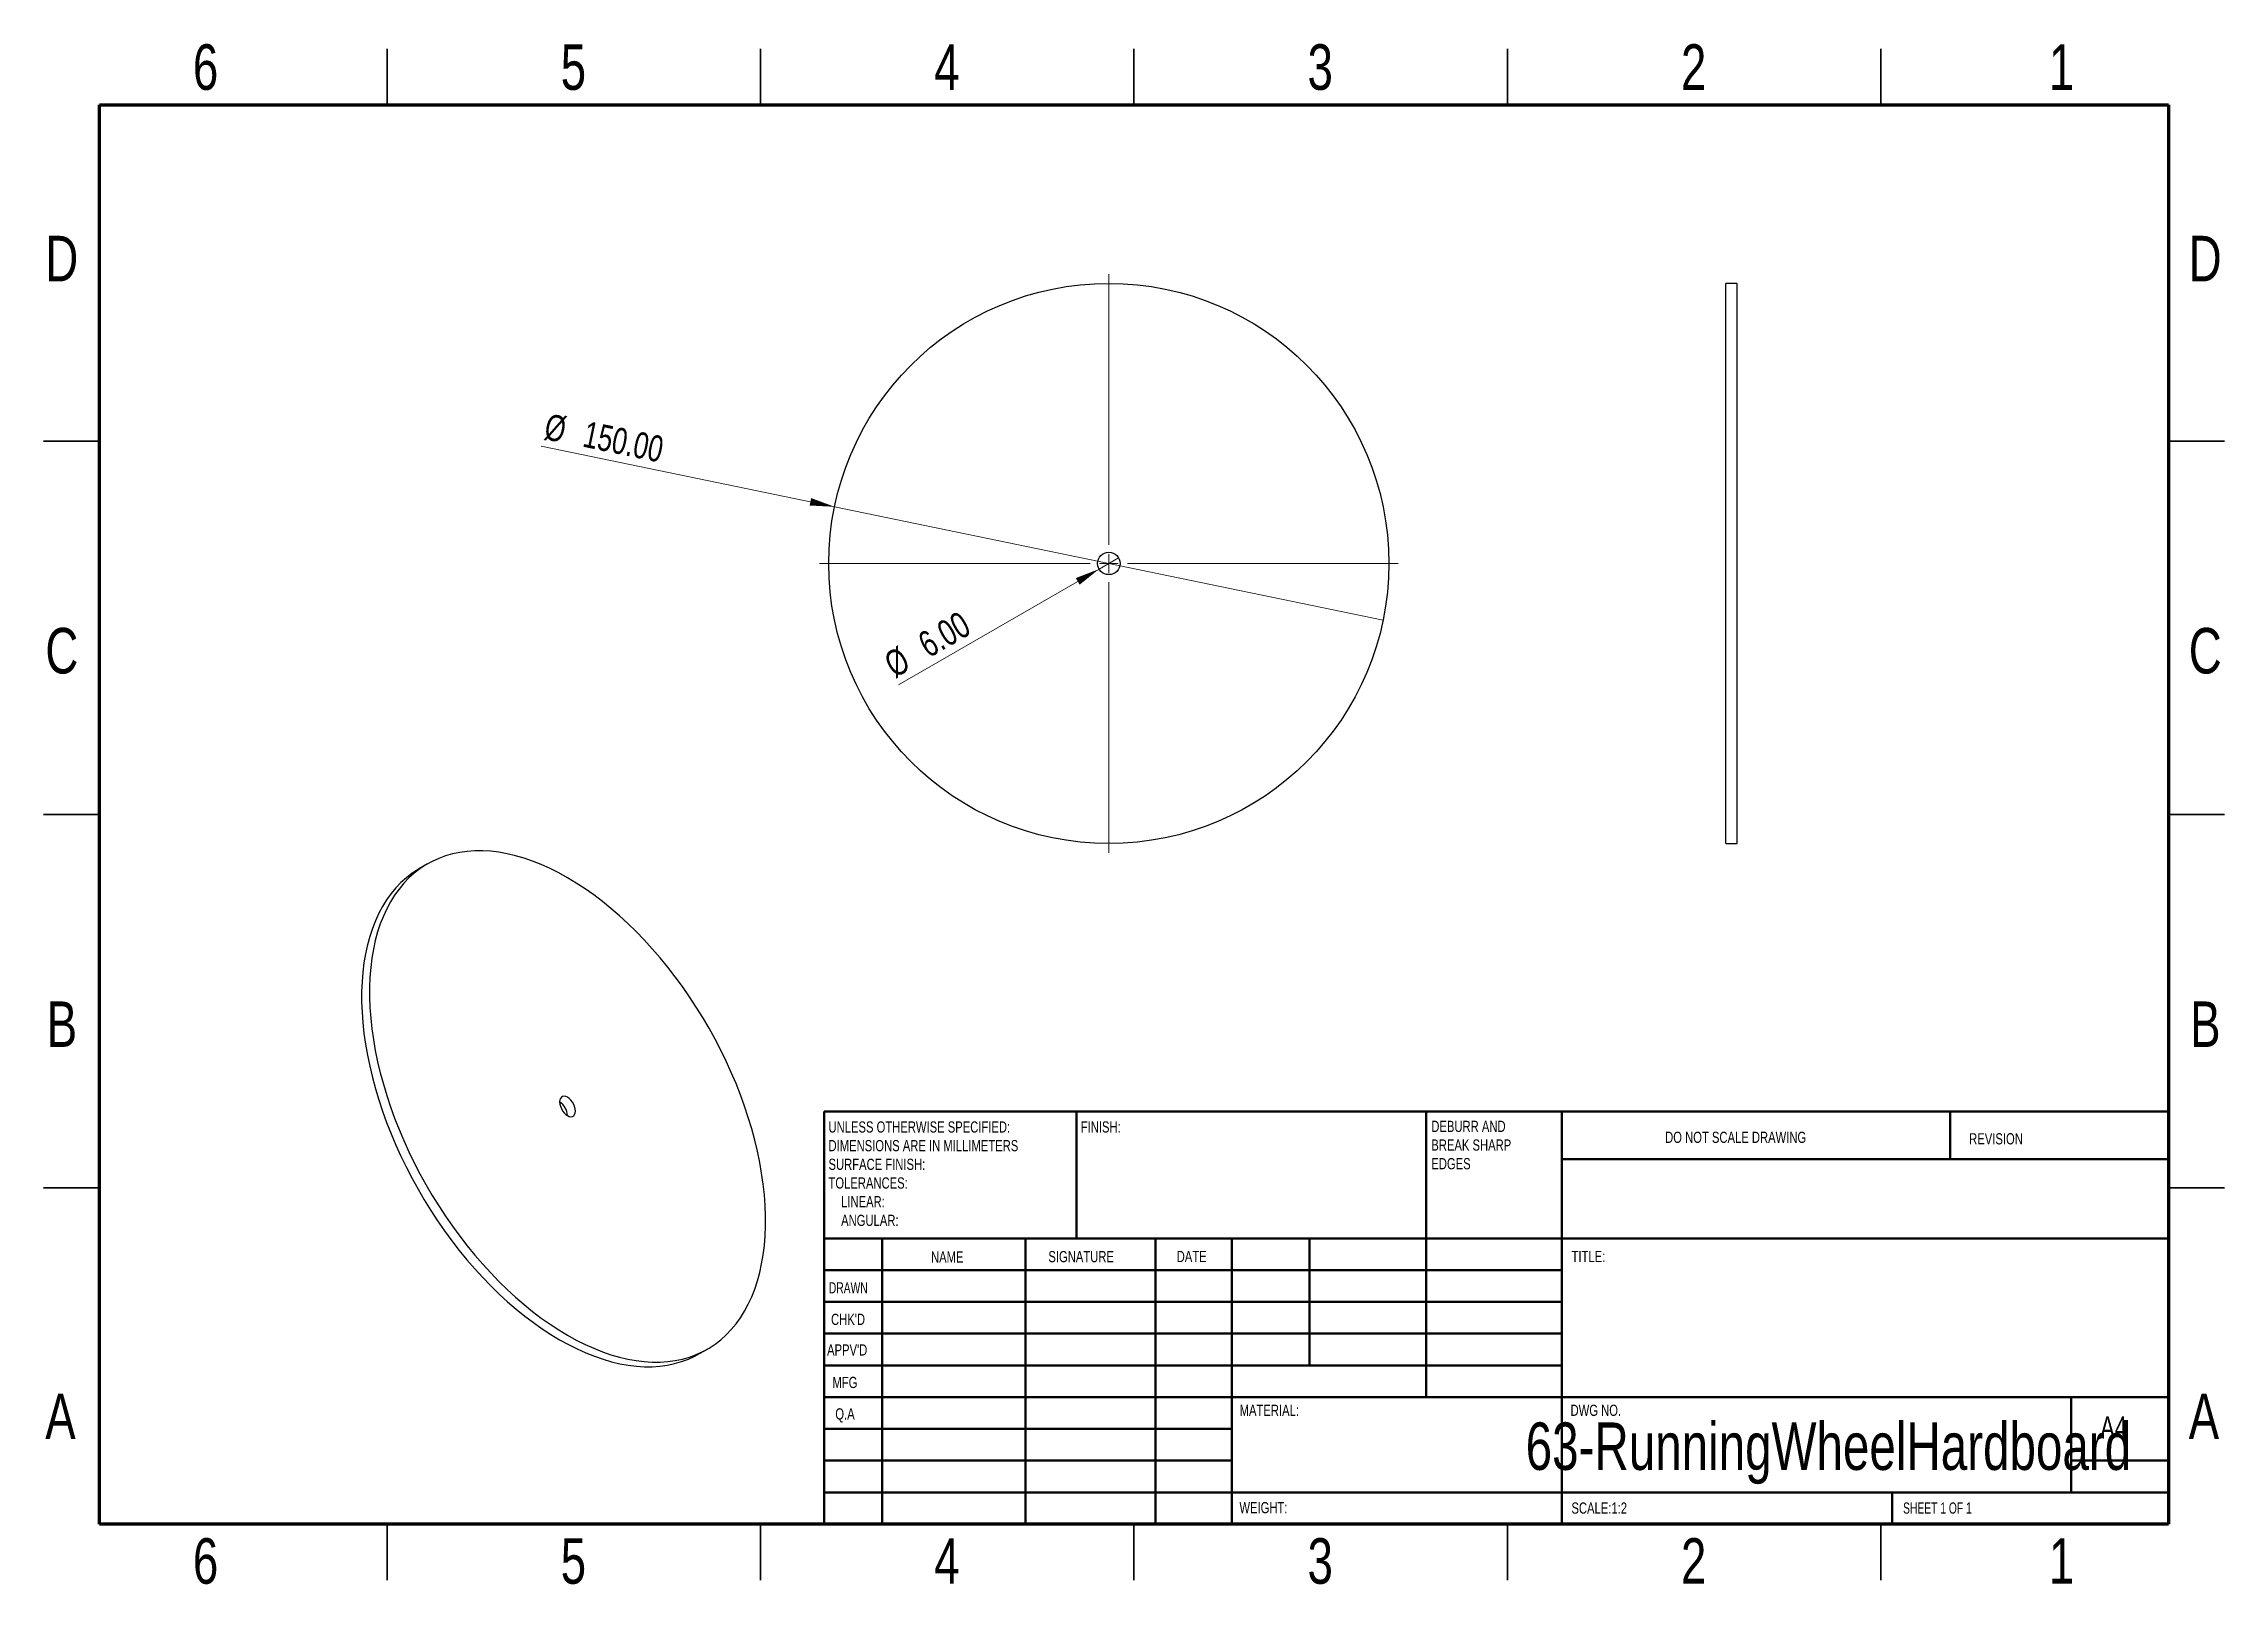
# Model space of a CAD drawing. Header units: millimetres. Extents: x 2 to 294, y 2 to 208.
import ezdxf

# ---------------------------------------------------------------- set-up
doc = ezdxf.new("R2010")
doc.units = ezdxf.units.MM
doc.styles.add('SLDTEXTSTYLE0', font='TXT', dxfattribs={"width": 0.75})
doc.styles.add('SLDTEXTSTYLE1', font='TXT', dxfattribs={"width": 0.686449})
doc.styles.add('SLDTEXTSTYLE2', font='TXT', dxfattribs={"width": 0.6875})
doc.dimstyles.new('SLDDIMSTYLE0', dxfattribs={"dimtxt": 3.5, "dimasz": 3.302, "dimexe": 0, "dimexo": 0.0625, "dimgap": 0.875, "dimtad": 1, "dimlfac": 2, "dimrnd": 1e-09, "dimzin": 4, "dimdsep": 46, "dimtxsty": 'SLDTEXTSTYLE0', "dimblk1": 'NONE', "dimsah": 1, "dimcen": 0, "dimadec": 0, "dimazin": 1, "dimtfac": 1, "dimtmove": 0, "dimatfit": 3, "dimldrblk": 'NONE', "dimfxl": 0, "dimfrac": 2, "dimtolj": 1, "dimtzin": 12, "dimarcsym": 0})
doc.dimstyles.new('SLDDIMSTYLE1', dxfattribs={"dimtxt": 3.5, "dimasz": 3.302, "dimexe": 0, "dimexo": 0.0625, "dimgap": 0.875, "dimtad": 1, "dimlfac": 2, "dimrnd": 1e-09, "dimzin": 4, "dimdsep": 46, "dimtxsty": 'SLDTEXTSTYLE0', "dimblk1": 'NONE', "dimsah": 1, "dimcen": 0, "dimadec": 0, "dimazin": 1, "dimtfac": 1, "dimtmove": 0, "dimatfit": 3, "dimldrblk": 'NONE', "dimfxl": 0, "dimfrac": 2, "dimtolj": 1, "dimtzin": 12, "dimarcsym": 0})

# ---------------------------------------------------------------- blocks, each defined once
blk = doc.blocks.new('SW_NOTE_0')
at = {"color": 0, "linetype": 'Continuous', "lineweight": 0, "char_height": 1.5, "attachment_point": 1, "style": 'SLDTEXTSTYLE0'}
for s, insert in [('UNLESS OTHERWISE SPECIFIED:', (0, 1.93)), ('DIMENSIONS ARE IN MILLIMETERS', (0, -0.57)), ('TOLERANCES:', (0, -5.57)), ('SURFACE FINISH:', (0, -3.07)), ('LINEAR:', (1.69, -8.07)), ('ANGULAR:', (1.69, -10.57))]:
    blk.add_mtext(s, dxfattribs=dict(at, insert=insert))
blk = doc.blocks.new('SW_NOTE_0_1')
at = {"color": 0, "linetype": 'Continuous', "lineweight": 0, "char_height": 1.5, "attachment_point": 1, "style": 'SLDTEXTSTYLE0'}
for s, insert in [('DEBURR AND', (0, 1.93)), ('BREAK SHARP', (0, -0.57)), ('EDGES', (0, -3.07))]:
    blk.add_mtext(s, dxfattribs=dict(at, insert=insert))
blk = doc.blocks.new('_D')
at = {"color": 7, "linetype": 'Continuous', "lineweight": 0}
for q in [(69.13, 154.31), (181.85, 131.03)]:
    blk.add_line((108.4, 146.2), q, dxfattribs=at)
at = {"color": 7, "linetype": 'Continuous', "lineweight": 18}
blk.add_solid([(108.4, 146.2), (105.27, 147.36), (105.07, 146.37)], dxfattribs=at)
at = {"color": 7, "linetype": 'Continuous', "lineweight": 18, "char_height": 3.5, "attachment_point": 1, "rotation": 348.3312, "style": 'SLDTEXTSTYLE0'}
for s, insert in [('%%c', (70.05, 158.72)), ('150.00', (75.23, 157.71))]:
    blk.add_mtext(s, dxfattribs=dict(at, insert=insert))
blk = doc.blocks.new('_None')
blk = doc.blocks.new('_D_1')
at = {"color": 7, "linetype": 'Continuous', "lineweight": 0}
for q in [(116.96, 122.35), (146.43, 139.36)]:
    blk.add_line((143.83, 137.86), q, dxfattribs=at)
at = {"color": 7, "linetype": 'Continuous', "lineweight": 18}
blk.add_solid([(143.83, 137.86), (140.71, 136.65), (141.22, 135.77)], dxfattribs=at)
at = {"color": 7, "linetype": 'Continuous', "lineweight": 18, "char_height": 3.5, "attachment_point": 1, "rotation": 30, "style": 'SLDTEXTSTYLE0'}
for s, insert in [('6.00', (119.25, 128.93)), ('%%c', (114.71, 126.24))]:
    blk.add_mtext(s, dxfattribs=dict(at, insert=insert))
blk = doc.blocks.new('SW_CENTERMARKSYMBOL_0')
at = {"color": 0, "linetype": 'Continuous', "lineweight": 18}
for p, q in [((0, 2.5), (0, 38.75)), ((-2.5, 0), (-38.75, 0)), ((0, 0), (-1.25, 0)), ((0, 0), (0, 1.25)), ((0, 0), (0, -1.25)), ((0, 0), (1.25, 0)), ((2.5, 0), (38.75, 0)), ((0, -2.5), (0, -38.75))]:
    blk.add_line(p, q, dxfattribs=at)

msp = doc.modelspace()

# ---------------------------------------------------------------- linework, layer by layer
at = {"color": 7, "linetype": 'Continuous', "lineweight": 35}
for p, q in [((48.5, 200), (48.5, 207.5)), ((98.5, 200), (98.5, 207.5)), ((148.5, 207.5), (148.5, 200)), ((148.5, 200), (148.5, 207.5)), ((198.5, 200), (198.5, 207.5)), ((248.5, 200), (248.5, 207.5)), ((10, 155), (2.5, 155)), ((287, 155), (294.5, 155)), ((2.5, 105), (10, 105)), ((10, 105), (2.5, 105)), ((294.5, 105), (287, 105)), ((287, 105), (294.5, 105)), ((10, 55), (2.5, 55)), ((287, 55), (294.5, 55)), ((48.5, 10), (48.5, 2.5)), ((98.5, 10), (98.5, 2.5)), ((148.5, 2.5), (148.5, 10)), ((148.5, 10), (148.5, 2.5)), ((198.5, 10), (198.5, 2.5)), ((248.5, 10), (248.5, 2.5))]:
    msp.add_line(p, q, dxfattribs=at)
at = {"color": 7, "linetype": 'Continuous', "lineweight": 70}
for p, q in [((10, 10), (10, 200)), ((10, 200), (287, 200)), ((287, 200), (287, 10)), ((287, 10), (10, 10))]:
    msp.add_line(p, q, dxfattribs=at)
at = {"color": 7, "linetype": 'Continuous', "lineweight": 25}
for p, q in [((229.2437, 176.1118), (227.7437, 176.1118)), ((227.7437, 101.1118), (227.7437, 176.1118)), ((229.2437, 101.1118), (229.2437, 176.1118)), ((227.7437, 101.1118), (229.2437, 101.1118)), ((53.9023, 98.3885), (52.8417, 97.7762)), ((90.3386, 32.8225), (91.3993, 33.4348))]:
    msp.add_line(p, q, dxfattribs=at)
at = {"color": 7, "linetype": 'Continuous', "lineweight": 50}
for p, q in [((107, 65.25), (287, 65.25)), ((107, 65.25), (107, 10)), ((140.8, 48.25), (140.8, 65.25)), ((187.6, 65.25), (187.6, 27)), ((205.8, 65.25), (205.8, 10)), ((257.8, 58.875), (257.8, 65.25)), ((287, 58.875), (205.8, 58.875)), ((287, 48.25), (107, 48.25)), ((114.8, 48.25), (114.8, 10)), ((133.991, 48.25), (133.991, 10)), ((151.3989, 48.25), (151.3989, 10)), ((161.6, 10), (161.6, 48.25)), ((172, 31.25), (172, 48.25)), ((205.8, 44), (107, 44)), ((205.8, 39.75), (107, 39.75)), ((205.8, 35.5), (107, 35.5)), ((205.8, 31.25), (107, 31.25)), ((161.6, 27), (107, 27)), ((161.6, 27), (287, 27)), ((274, 14.25), (274, 27)), ((161.6, 22.7499), (107, 22.7499)), ((161.6, 18.5), (107, 18.5)), ((287, 18.5), (274, 18.5)), ((107, 14.25), (287, 14.25)), ((250, 10), (250, 14.25))]:
    msp.add_line(p, q, dxfattribs=at)
at = {"color": 7, "linetype": 'Continuous', "lineweight": 25, "flags": 128}
for points in [[(72.6508, 35.2914), (73.8237, 34.6442), (74.9943, 34.0583), (76.1604, 33.5347), (77.3195, 33.0745), (78.4695, 32.6786), (79.6082, 32.3478), (80.7332, 32.0826), (81.8424, 31.8837), (82.9336, 31.7513), (84.0046, 31.6859), (85.0535, 31.6874), (86.078, 31.756), (87.0763, 31.8914), (88.0464, 32.0934), (88.9863, 32.3616), (89.8942, 32.6954), (90.7684, 33.0943), (91.6071, 33.5575), (92.4087, 34.0839), (93.1716, 34.6727), (93.8943, 35.3226), (94.5755, 36.0325), (95.2137, 36.8008), (95.8078, 37.626), (96.3566, 38.5067), (96.8589, 39.441), (97.3139, 40.4271), (97.7205, 41.4631), (98.0781, 42.547), (98.3859, 43.6766), (98.6434, 44.8497), (98.85, 46.0641), (99.0052, 47.3173), (99.1089, 48.6069), (99.1608, 49.9304), (99.1608, 51.2851), (99.1089, 52.6685), (99.0052, 54.0779), (98.85, 55.5104), (98.6434, 56.9632), (98.3859, 58.4336), (98.0781, 59.9186), (97.7205, 61.4153), (97.3139, 62.9209), (96.8589, 64.4323), (96.3566, 65.9466), (95.8078, 67.4608), (95.2137, 68.972), (94.5755, 70.4772), (93.8943, 71.9734), (93.1716, 73.4578), (92.4087, 74.9275), (91.6071, 76.3794), (90.7684, 77.8109), (89.8942, 79.2191), (88.9863, 80.6012), (88.0464, 81.9546), (87.0763, 83.2766), (86.078, 84.5646), (85.0535, 85.8161), (84.0046, 87.0286), (82.9336, 88.1998), (81.8424, 89.3273), (80.7332, 90.409), (79.6082, 91.4428), (78.4695, 92.4265), (77.3195, 93.3584), (76.1604, 94.2365), (74.9943, 95.0592), (73.8237, 95.8249), (72.6508, 96.5319), (71.4779, 97.1791), (70.3073, 97.765), (69.1412, 98.2886), (67.9821, 98.7488), (66.8321, 99.1447), (65.6934, 99.4756), (64.5684, 99.7407), (63.4592, 99.9397), (62.368, 100.072), (61.297, 100.1374), (60.2481, 100.1359), (59.2236, 100.0674), (58.2253, 99.932), (57.2552, 99.73), (56.3153, 99.4618), (55.4074, 99.1279), (54.5332, 98.729), (53.6945, 98.2659), (52.8929, 97.7394), (52.13, 97.1506), (51.4073, 96.5007), (50.7261, 95.7909), (50.0879, 95.0226), (49.4938, 94.1973), (48.945, 93.3166), (48.4427, 92.3823), (47.9878, 91.3962), (47.5811, 90.3602), (47.2235, 89.2763), (46.9157, 88.1467), (46.6582, 86.9736), (46.4516, 85.7593), (46.2964, 84.5061), (46.1927, 83.2164), (46.1408, 81.893), (46.1408, 80.5382), (46.1927, 79.1548), (46.2964, 77.7455), (46.4516, 76.313), (46.6582, 74.8601), (46.9157, 73.3897), (47.2235, 71.9047), (47.5811, 70.408), (47.9878, 68.9025), (48.4427, 67.3911), (48.945, 65.8768), (49.4938, 64.3626), (50.0879, 62.8514), (50.7261, 61.3462), (51.4073, 59.8499), (52.13, 58.3655), (52.8929, 56.8959), (53.6945, 55.4439), (54.5332, 54.0124), (55.4074, 52.6042), (56.3153, 51.2221), (57.2552, 49.8687), (58.2253, 48.5467), (59.2236, 47.2587), (60.2481, 46.0073), (61.297, 44.7947), (62.368, 43.6236), (63.4592, 42.496), (64.5684, 41.4143), (65.6934, 40.3806), (66.8321, 39.3968), (67.9821, 38.4649), (69.1412, 37.5868), (70.3073, 36.7641), (71.4779, 35.9985), (72.6508, 35.2914)], [(52.8417, 97.7762), (52.6339, 97.6536), (51.8323, 97.1271), (51.0694, 96.5383), (50.3466, 95.8884), (49.6655, 95.1786), (49.0272, 94.4103), (48.4331, 93.585), (47.8844, 92.7043), (47.382, 91.77), (46.9271, 90.7839), (46.5204, 89.7479), (46.1628, 88.664), (45.855, 87.5344), (45.5976, 86.3613), (45.391, 85.147), (45.2357, 83.8937), (45.132, 82.6041), (45.0801, 81.2806), (45.0801, 79.9259), (45.132, 78.5425), (45.2357, 77.1332), (45.391, 75.7007), (45.5976, 74.2478), (45.855, 72.7774), (46.1628, 71.2924), (46.5204, 69.7957), (46.9271, 68.2902), (47.382, 66.7788), (47.8844, 65.2645), (48.4331, 63.7502), (49.0272, 62.2391), (49.6655, 60.7339), (50.3466, 59.2376), (51.0694, 57.7532), (51.8323, 56.2836), (52.6339, 54.8316), (53.4726, 53.4001), (54.3468, 51.9919), (55.2547, 50.6098), (56.1946, 49.2564), (57.1646, 47.9344), (58.1629, 46.6464), (59.1875, 45.395), (60.2363, 44.1824), (61.3074, 43.0113), (62.3986, 41.8837), (63.5078, 40.802), (64.6328, 39.7683), (65.7714, 38.7845), (66.9214, 37.8526), (68.0806, 36.9745), (69.2466, 36.1518), (70.4172, 35.3862), (71.5901, 34.6791)], [(72.6508, 64.6869), (72.8868, 64.5813), (73.111, 64.5425), (73.3121, 64.5723), (73.4801, 64.6693), (73.6064, 64.8286), (73.6849, 65.0422), (73.7115, 65.2994), (73.6849, 65.5873), (73.6064, 65.8914), (73.4801, 66.1966), (73.3121, 66.4875), (73.111, 66.7495), (72.8868, 66.9695), (72.6508, 67.1365), (72.4148, 67.242), (72.1906, 67.2809), (71.9895, 67.251), (71.8215, 67.154), (71.6952, 66.9948), (71.6167, 66.7812), (71.5901, 66.524), (71.6167, 66.2361), (71.6952, 65.9319), (71.8215, 65.6267), (71.9895, 65.3358), (72.1906, 65.0738), (72.4148, 64.8538), (72.6508, 64.6869)], [(71.5901, 34.6791), (72.7631, 34.0319), (73.9337, 33.446), (75.0997, 32.9224), (76.2589, 32.4622), (77.4089, 32.0663), (78.5475, 31.7355), (79.6725, 31.4703), (80.7817, 31.2714), (81.8729, 31.139), (82.944, 31.0736), (83.9928, 31.0751), (85.0174, 31.1437), (86.0157, 31.2791), (86.9857, 31.4811), (87.9256, 31.7493), (88.8335, 32.0831), (89.7077, 32.482), (90.3386, 32.8225)]]:
    msp.add_lwpolyline(points, dxfattribs=at)
at = {"color": 7, "linetype": 'Continuous', "lineweight": 25}
for radius in [37.5, 1.5]:
    msp.add_circle((145.1268, 138.6118), radius, dxfattribs=at)
msp.add_arc((70.3639, 64.5914), 2.2889, 2.388912, 57.605712, dxfattribs=at)

# ---------------------------------------------------------------- block references
at = {"color": 7, "linetype": 'Continuous', "lineweight": 0}
for name, p in [('SW_CENTERMARKSYMBOL_0', (145.1268, 138.6118)), ('SW_NOTE_0', (107.5937, 61.9874)), ('SW_NOTE_0_1', (188.3092, 62.0695))]:
    msp.add_blockref(name, p, dxfattribs=at)

# ---------------------------------------------------------------- texts
for s, insert, char_height, attachment_point, style in [('6', (24.1886, 208.1137), 6.096, 2, 'SLDTEXTSTYLE0'), ('5', (73.4386, 208.1137), 6.096, 2, 'SLDTEXTSTYLE0'), ('4', (123.4386, 208.1137), 6.096, 2, 'SLDTEXTSTYLE0'), ('3', (173.4386, 208.1137), 6.096, 2, 'SLDTEXTSTYLE0'), ('2', (223.4386, 208.1137), 6.096, 2, 'SLDTEXTSTYLE0'), ('1', (272.6886, 208.1137), 6.096, 2, 'SLDTEXTSTYLE0'), ('D', (4.9302, 182.4757), 6.096, 2, 'SLDTEXTSTYLE0'), ('D', (291.9302, 182.4757), 6.096, 2, 'SLDTEXTSTYLE0'), ('C', (4.9365, 129.9757), 6.096, 2, 'SLDTEXTSTYLE0'), ('C', (291.9365, 129.9757), 6.096, 2, 'SLDTEXTSTYLE0'), ('B', (4.9534, 79.9757), 6.096, 2, 'SLDTEXTSTYLE0'), ('B', (291.9534, 79.9757), 6.096, 2, 'SLDTEXTSTYLE0'), ('FINISH:', (141.3713, 63.9193), 1.5, 1, 'SLDTEXTSTYLE0'), ('DO NOT SCALE DRAWING', (219.6146, 62.533), 1.5, 1, 'SLDTEXTSTYLE0'), ('REVISION', (260.3276, 62.3349), 1.5, 1, 'SLDTEXTSTYLE0'), ('NAME', (121.3222, 46.5015), 1.5, 1, 'SLDTEXTSTYLE0'), ('SIGNATURE', (137.0336, 46.5618), 1.5, 1, 'SLDTEXTSTYLE0'), ('DATE', (154.2147, 46.5762), 1.5, 1, 'SLDTEXTSTYLE0'), ('TITLE:', (207.0902, 46.5762), 1.5, 1, 'SLDTEXTSTYLE0'), ('DRAWN', (107.6434, 42.3848), 1.5, 1, 'SLDTEXTSTYLE1'), ("CHK'D", (107.9392, 38.1619), 1.5, 1, 'SLDTEXTSTYLE0'), ("APPV'D", (107.4017, 34.0659), 1.5, 1, 'SLDTEXTSTYLE0'), ('MFG', (108.124, 29.7158), 1.5, 1, 'SLDTEXTSTYLE0'), ('A', (4.7566, 27.4757), 6.096, 2, 'SLDTEXTSTYLE0'), ('A', (291.7566, 27.4757), 6.096, 2, 'SLDTEXTSTYLE0'), ('Q.A', (108.509, 25.5047), 1.5, 1, 'SLDTEXTSTYLE0'), ('MATERIAL:', (162.6459, 25.9861), 1.5, 1, 'SLDTEXTSTYLE0'), ('63-RunningWheelHardboard', (241.48, 23.6069), 6.35, 2, 'SLDTEXTSTYLE0'), ('DWG NO.', (206.953, 25.9861), 1.5, 1, 'SLDTEXTSTYLE0'), ('A4', (277.8712, 24.4064), 2.91042, 1, 'SLDTEXTSTYLE0'), ('WEIGHT:', (162.6178, 12.9493), 1.4986, 1, 'SLDTEXTSTYLE0'), ('SCALE:1:2', (207.074, 12.9001), 1.5, 1, 'SLDTEXTSTYLE0'), ('SHEET 1 OF 1', (251.4783, 12.9001), 1.5, 1, 'SLDTEXTSTYLE2'), ('6', (24.1886, 8.1137), 6.096, 2, 'SLDTEXTSTYLE0'), ('5', (73.4386, 8.1137), 6.096, 2, 'SLDTEXTSTYLE0'), ('4', (123.4386, 8.1137), 6.096, 2, 'SLDTEXTSTYLE0'), ('3', (173.4386, 8.1137), 6.096, 2, 'SLDTEXTSTYLE0'), ('2', (223.4386, 8.1137), 6.096, 2, 'SLDTEXTSTYLE0'), ('1', (272.6886, 8.1137), 6.096, 2, 'SLDTEXTSTYLE0')]:
    msp.add_mtext(s, dxfattribs=dict(at, insert=insert, char_height=char_height, attachment_point=attachment_point, style=style))

# ---------------------------------------------------------------- dimensions: what is measured, and where the dimension line sits
at = {"color": 7, "linetype": 'Continuous', "lineweight": 18}
for p1, p2, dimstyle, picture, middle in [((181.8518, 131.0273), (108.4018, 146.1963), 'SLDDIMSTYLE0', '_D', (78.626, 152.3457)), ((146.4258, 139.3618), (143.8277, 137.8618), 'SLDDIMSTYLE1', '_D_1', (123.0299, 125.8542))]:
    dim = msp.add_diameter_dim_2p(p1=p1, p2=p2, dimstyle=dimstyle, dxfattribs=at)
    dim.commit()
    dim.dimension.update_dxf_attribs({"geometry": picture, "text_midpoint": middle, "dimtype": 163})

doc.saveas('drawing.dxf')
